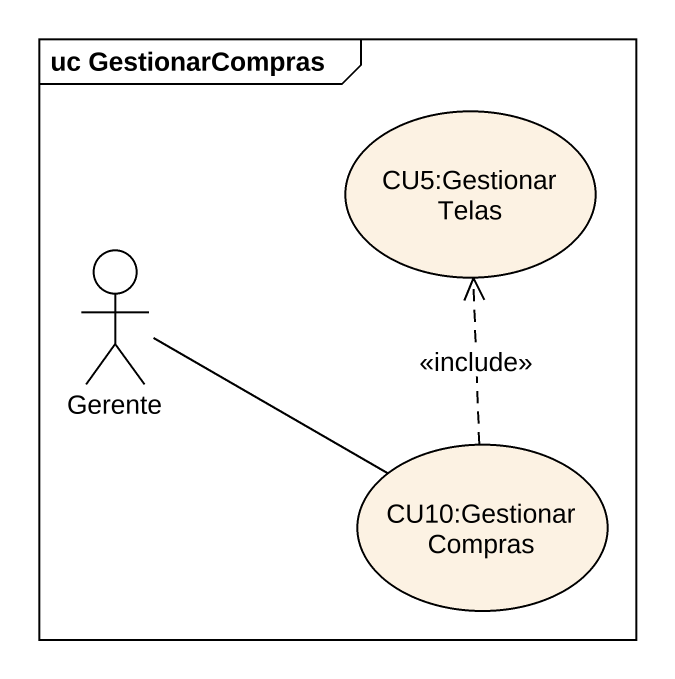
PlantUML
@startuml
mainframe uc GestionarCompras
usecase "CU5:Gestionar Telas" as CU5_Gestionar_Telas
actor Gerente
usecase "CU10:Gestionar Compras" as CU10_Gestionar_Compras
Gerente -right- CU10_Gestionar_Compras
CU10_Gestionar_Compras .up.> CU5_Gestionar_Telas : <<include>>
@enduml
